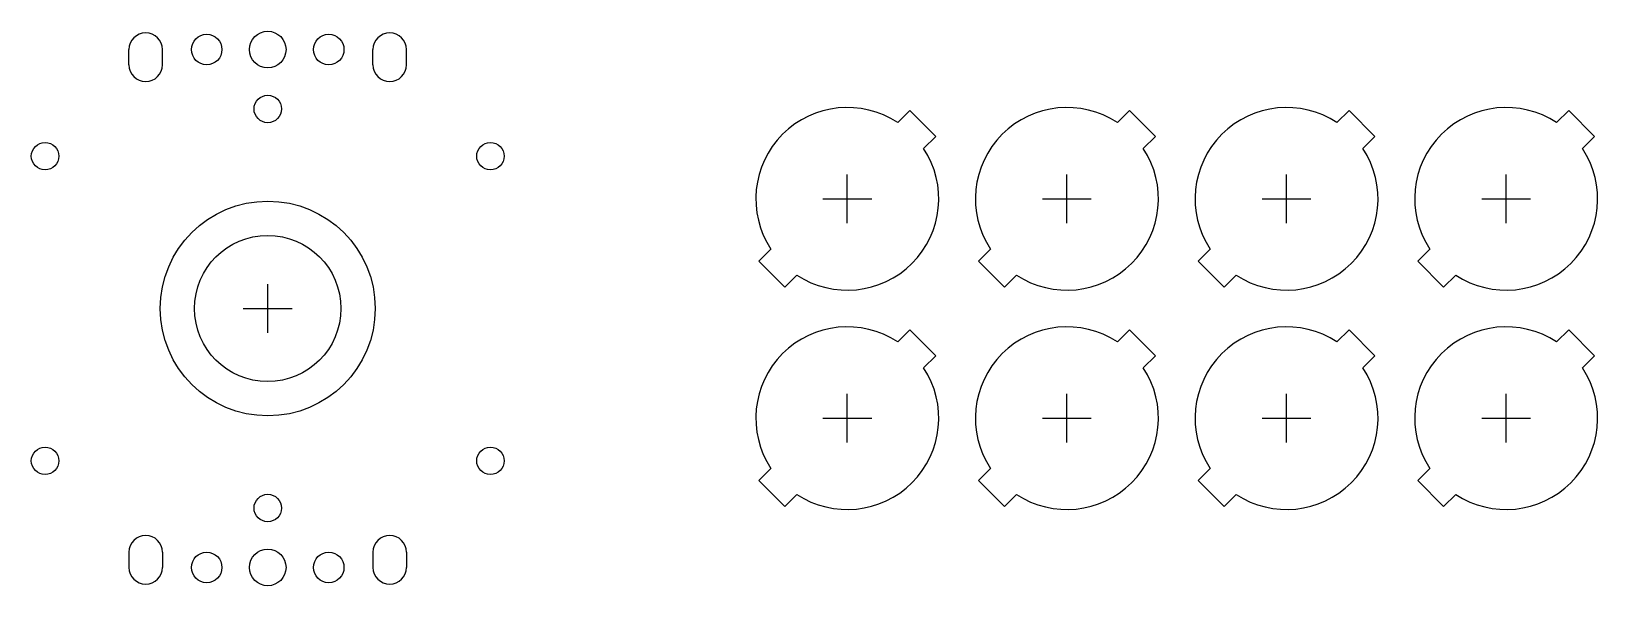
# Model space of a CAD drawing. Header units: millimetres. Extents: x -39 to 218, y -46 to 46.
import ezdxf

# ---------------------------------------------------------------- set-up
doc = ezdxf.new("R2010")
doc.units = ezdxf.units.MM
for name, color, linetype in [('BUTTONS', 1, 'Continuous'), ('GL_PLATE_HOLES', 2, 'Continuous'), ('JOYSTICK_BORE_24', 5, 'Continuous'), ('JOYSTICK_BORE_35.25', 3, 'Continuous'), ('REFERENCE', 8, 'Continuous')]:
    doc.layers.add(name, color=color, linetype=linetype)

msp = doc.modelspace()

# ---------------------------------------------------------------- linework, layer by layer
at = {"layer": 'BUTTONS'}
for points in [[(103.27, 30.51, 0.816497), (82.49, 9.73), (80.5, 7.75), (84.75, 3.5), (86.73, 5.49, 0.816497), (107.51, 26.27), (109.5, 28.25), (105.25, 32.5)], [(139.27, 30.51, 0.816497), (118.49, 9.73), (116.5, 7.75), (120.75, 3.5), (122.73, 5.49, 0.816497), (143.51, 26.27), (145.5, 28.25), (141.25, 32.5)], [(175.27, 30.51, 0.816497), (154.49, 9.73), (152.5, 7.75), (156.75, 3.5), (158.73, 5.49, 0.816497), (179.51, 26.27), (181.5, 28.25), (177.25, 32.5)], [(211.27, 30.51, 0.816497), (190.49, 9.73), (188.5, 7.75), (192.75, 3.5), (194.73, 5.49, 0.816497), (215.51, 26.27), (217.5, 28.25), (213.25, 32.5)], [(103.27, -5.49, 0.816497), (82.49, -26.27), (80.5, -28.25), (84.75, -32.5), (86.73, -30.51, 0.816497), (107.51, -9.73), (109.5, -7.75), (105.25, -3.5)], [(139.27, -5.49, 0.816497), (118.49, -26.27), (116.5, -28.25), (120.75, -32.5), (122.73, -30.51, 0.816497), (143.51, -9.73), (145.5, -7.75), (141.25, -3.5)], [(175.27, -5.49, 0.816497), (154.49, -26.27), (152.5, -28.25), (156.75, -32.5), (158.73, -30.51, 0.816497), (179.51, -9.73), (181.5, -7.75), (177.25, -3.5)], [(211.27, -5.49, 0.816497), (190.49, -26.27), (188.5, -28.25), (192.75, -32.5), (194.73, -30.51, 0.816497), (215.51, -9.73), (217.5, -7.75), (213.25, -3.5)]]:
    msp.add_lwpolyline(points, format="xyb", close=True, dxfattribs=at)
at = {"layer": 'GL_PLATE_HOLES'}
for p, q in [((-22.75, 40), (-22.75, 42.5)), ((-17.25, 40), (-17.25, 42.5)), ((17.25, 40), (17.25, 42.5)), ((22.75, 40), (22.75, 42.5)), ((-22.75, -40), (-22.75, -42.5)), ((-17.25, -40), (-17.25, -42.5)), ((17.25, -40), (17.25, -42.5)), ((22.75, -40), (22.75, -42.5))]:
    msp.add_line(p, q, dxfattribs=at)
for centre, radius in [((-10, 42.5), 2.5), ((0, 42.5), 3), ((10, 42.5), 2.5), ((0, 32.75), 2.25), ((-36.5, 25), 2.25), ((36.5, 25), 2.25), ((-36.5, -25), 2.25), ((36.5, -25), 2.25), ((0, -32.75), 2.25), ((-10, -42.5), 2.5), ((0, -42.5), 3), ((10, -42.5), 2.5)]:
    msp.add_circle(centre, radius, dxfattribs=at)
for centre, start, end in [((-20, 42.5), 0, 180), ((20, 42.5), 0, 180), ((-20, 40), 180, 360), ((20, 40), 180, 360), ((-20, -40), 0, 180), ((20, -40), 0, 180), ((-20, -42.5), -180, 0), ((20, -42.5), -180, 0)]:
    msp.add_arc(centre, 2.75, start, end, dxfattribs=at)
at = {"layer": 'JOYSTICK_BORE_24'}
msp.add_circle((0, 0), 12, dxfattribs=at)
at = {"layer": 'JOYSTICK_BORE_35.25'}
msp.add_circle((0, 0), 17.62, dxfattribs=at)
at = {"layer": 'REFERENCE'}
for p, q in [((95, 14), (95, 22)), ((131, 14), (131, 22)), ((167, 14), (167, 22)), ((203, 14), (203, 22)), ((91, 18), (99, 18)), ((127, 18), (135, 18)), ((163, 18), (171, 18)), ((199, 18), (207, 18)), ((0, -4), (0, 4)), ((-4, 0), (4, 0)), ((95, -22), (95, -14)), ((131, -22), (131, -14)), ((167, -22), (167, -14)), ((203, -22), (203, -14)), ((91, -18), (99, -18)), ((127, -18), (135, -18)), ((163, -18), (171, -18)), ((199, -18), (207, -18))]:
    msp.add_line(p, q, dxfattribs=at)

doc.saveas('drawing.dxf')
